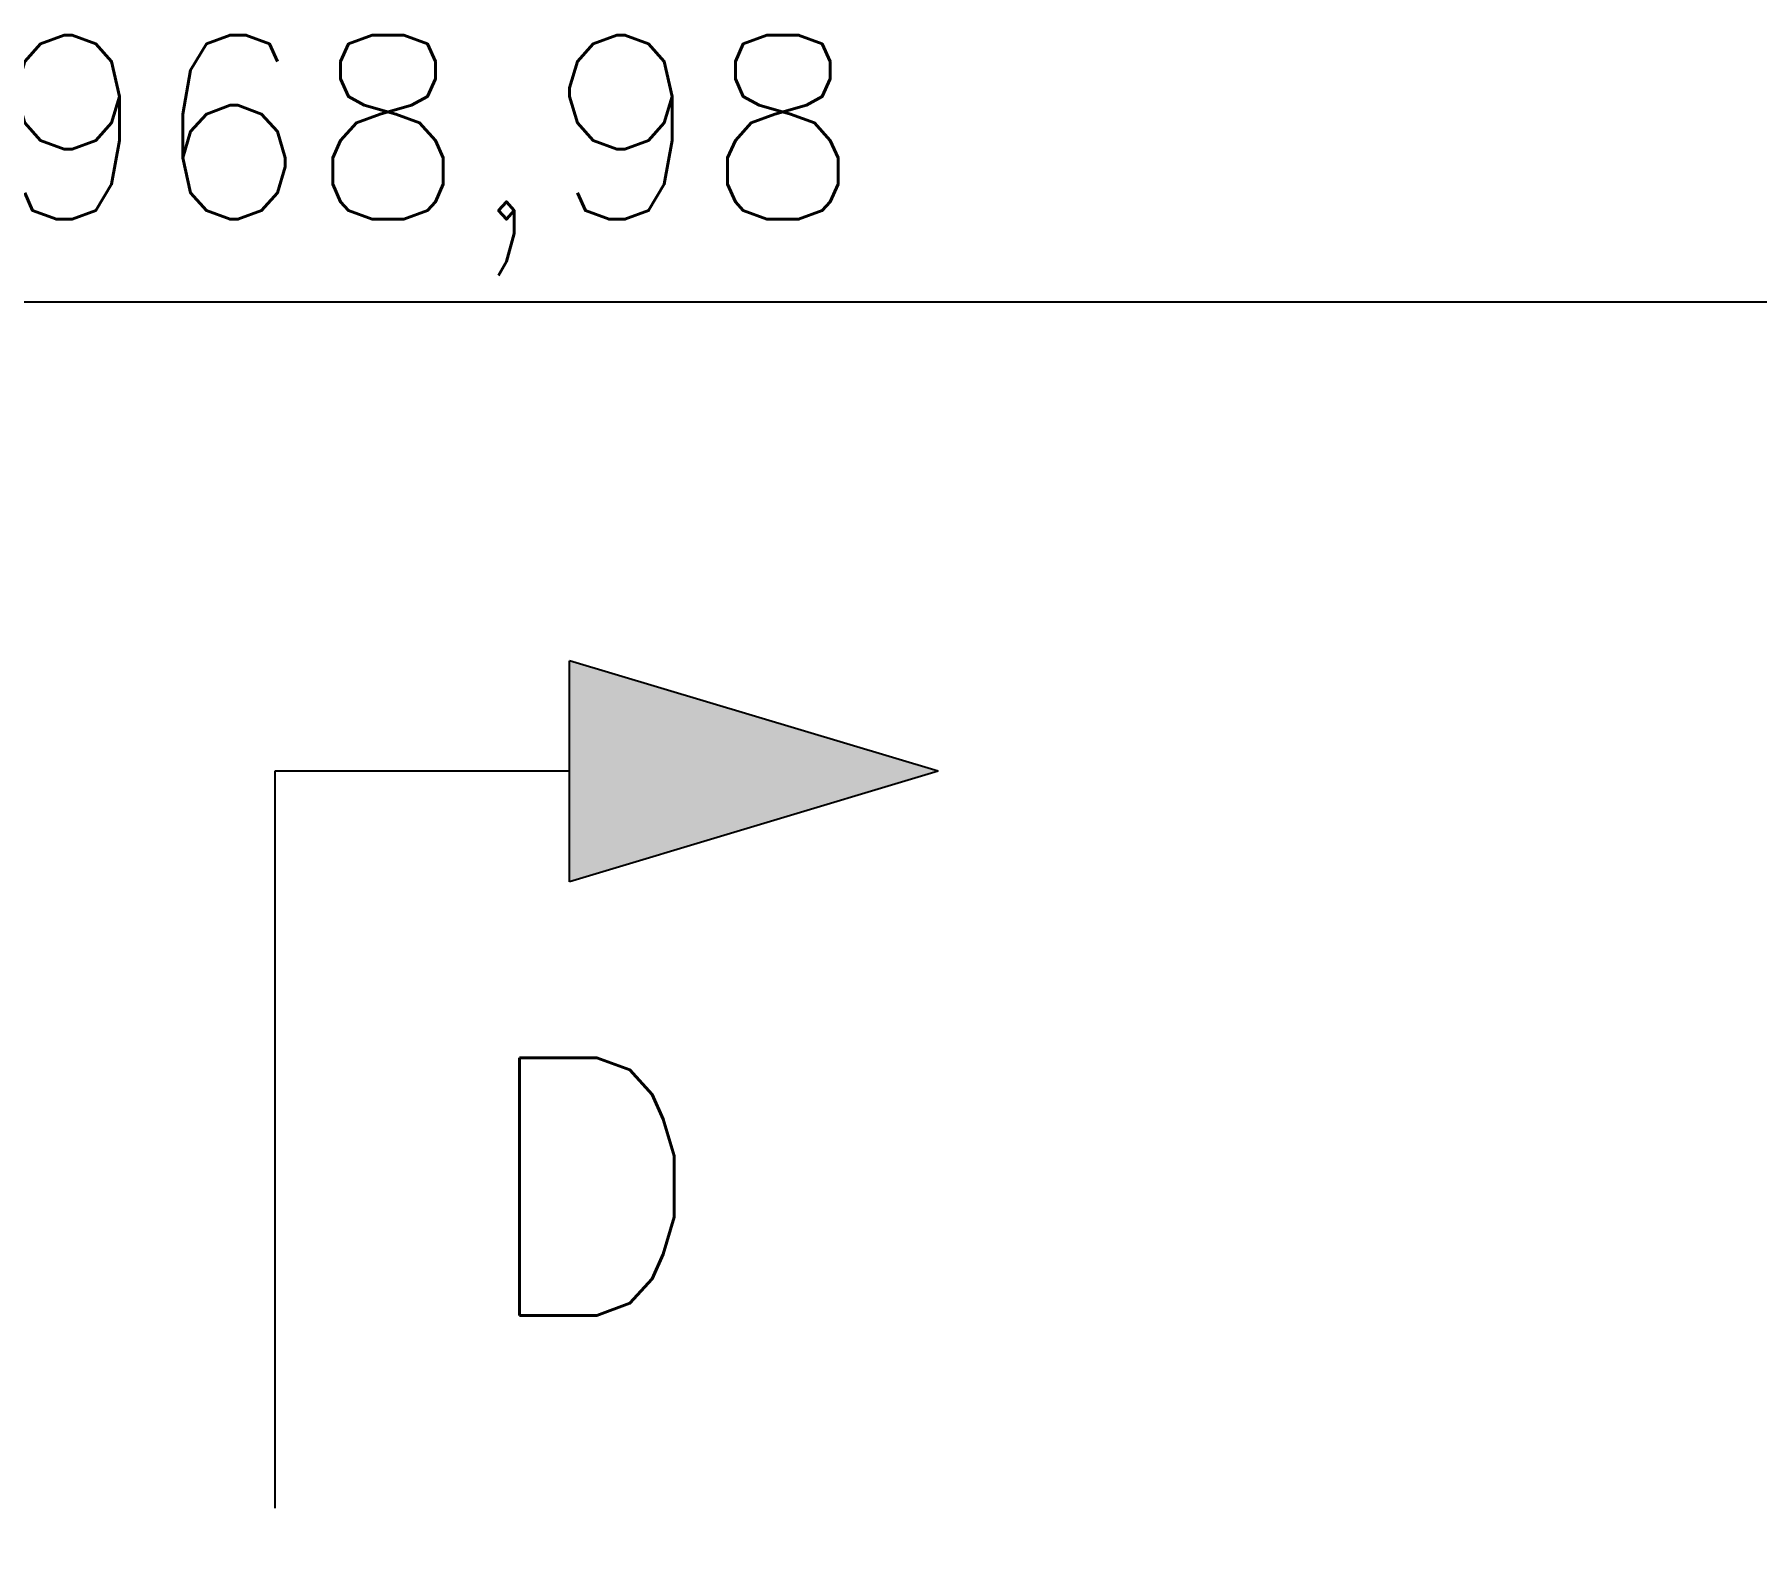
# Model space of a CAD drawing. Header units: metres. Extents: x 0 to 21025, y 0 to 14850.
# Drawn here: x 4130 to 4714, y 6582 to 7091 of the extents above; entities that cross this region are included whole.
import ezdxf
from ezdxf.enums import TextEntityAlignment as Align

# ---------------------------------------------------------------- set-up
doc = ezdxf.new("R2010")
doc.units = ezdxf.units.M
doc.header["$LTSCALE"] = 25
doc.layers.add('18_COTAS', color=7, linetype='Continuous')
doc.layers.add('GSB', color=7, linetype='Continuous')
doc.styles.add('R100', font='simplex.shx', dxfattribs={"height": 2.5})
doc.styles.add('R140', font='simplex.shx', dxfattribs={"height": 3.5})
doc.styles.add('ROMANS', font='ROMANS.SHX')
doc.dimstyles.new('25___1-25', dxfattribs={"dimscale": 25, "dimtxt": 2.5, "dimasz": 2, "dimexe": 1.5, "dimexo": 1, "dimgap": 0.5, "dimtad": 1, "dimzin": 12, "dimtxsty": 'ROMANS', "dimcen": 0, "dimclrd": 256, "dimclre": 256, "dimclrt": 3, "dimazin": 3, "dimtfac": 1, "dimtmove": 0, "dimatfit": 0, "dimfxl": 1, "dimlwd": -1, "dimlwe": -1, "dimarcsym": 0})

# ---------------------------------------------------------------- blocks, each defined once
blk = doc.blocks.new('*D49')
at = {"layer": '18_COTAS', "transparency": 16777216}
for p, q in [((2751.77, 6357.87), (2751.77, 7037.95)), ((5720.75, 6357.87), (5720.75, 7037.95)), ((2801.77, 7000.45), (5670.75, 7000.45))]:
    blk.add_line(p, q, dxfattribs=at)
for points in [[(2801.77, 7008.78), (2801.77, 6992.11), (2751.77, 7000.45)], [(5670.75, 7008.78), (5670.75, 6992.11), (5720.75, 7000.45)]]:
    blk.add_solid(points, dxfattribs=at)
at = {"layer": 'Defpoints', "color": 0, "transparency": 16777216}
for p in [(5720.75, 7000.45), (2751.77, 6332.87), (5720.75, 6332.87)]:
    blk.add_point(p, dxfattribs=at)
at = {"layer": '18_COTAS', "color": 3, "transparency": 16777216, "insert": (4236.26, 7050.15), "char_height": 62.5, "attachment_point": 5, "style": 'ROMANS'}
blk.add_mtext('2968,98', dxfattribs=at)
blk = doc.blocks.new('SIMB_CORTE_2')
at = {"layer": 'GSB'}
blk.add_hatch(color=2, dxfattribs=at).paths.add_polyline_path([(1.5, -4), (-1.5, -4), (0, -9)])
at = {"layer": 'GSB', "color": 1}
for p, q in [((0, -4), (0, 0)), ((0, 0), (10, 0)), ((0, -9), (-1.5, -4)), ((1.5, -4), (-1.5, -4)), ((0, -9), (1.5, -4))]:
    blk.add_line(p, q, dxfattribs=at)
at = {"layer": 'GSB', "color": 3, "style": 'R100'}
blk.add_attdef('XXXX', (-0.597, 1.573), '', height=2.5, dxfattribs=at)
at = {"layer": 'GSB', "color": 4, "style": 'R140'}
blk.add_attdef('A', text='', height=3.5, dxfattribs=at).set_placement((5.637, -4.293), align=Align.MIDDLE)

msp = doc.modelspace()

# ---------------------------------------------------------------- block references
at = {"layer": 'GSB'}
ref = msp.add_blockref('SIMB_CORTE_2', (4211.26, 6841.102), dxfattribs=dict(at, xscale=-24.99999999999972, yscale=24.99999999999972, zscale=24.99999999999972, rotation=89.99999999999993))
ref.add_attrib('A', 'D', dxfattribs={"color": 4, "height": 87.5, "style": 'R140'}).set_placement((4318.596, 6700.182), align=Align.MIDDLE)

# ---------------------------------------------------------------- dimensions: what is measured, and where the dimension line sits
at = {"layer": '18_COTAS'}
dim = msp.add_linear_dim(base=(5720.747753191, 7000.445004906), p1=(2751.772753191, 6332.865322837), p2=(5720.747753191, 6332.865322834), dimstyle='25___1-25', dxfattribs=at)
dim.commit()
dim.dimension.update_dxf_attribs({"geometry": '*D49', "text_midpoint": (4236.260253191, 7050.147385859)})

doc.saveas('drawing.dxf')
